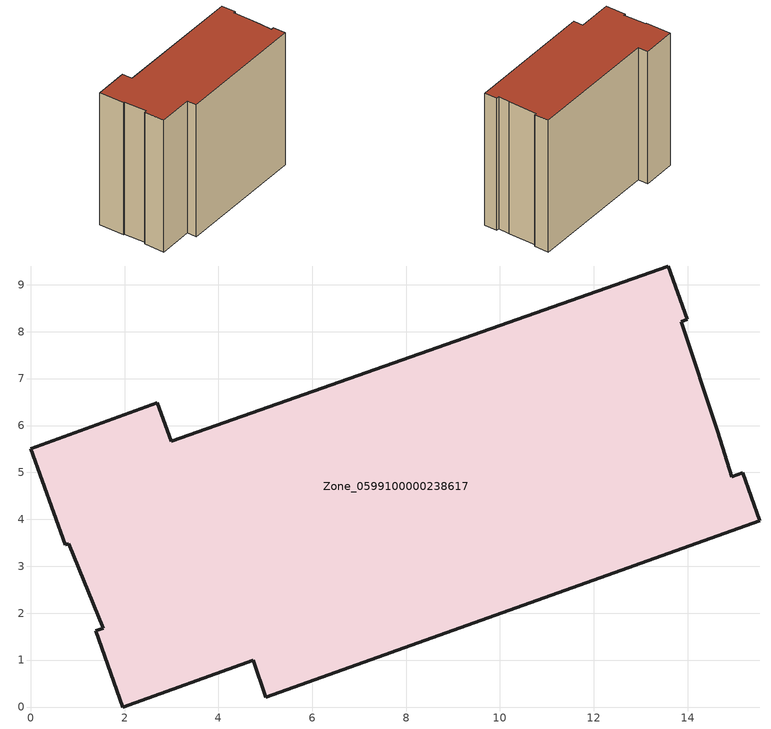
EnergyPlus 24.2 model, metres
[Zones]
Zone_0599100000238617
 floor ground (C_G): 5.01,0.21 4.75,1 1.96,0 1.38,1.62 1.54,1.68 0.81,3.48 0.73,3.46 0,5.51 2.69,6.48 3,5.66 13.59,9.4 14,8.26 13.86,8.21 14.64,5.87 14.94,4.91 15.17,4.99 15.54,3.96 z0
 wall outside (C_F): 2.69,6.48 0,5.51 0.73,3.46 0.81,3.48 1.54,1.68 1.38,1.62 1.96,0 4.75,1 5.01,0.21 15.54,3.96 15.17,4.99 14.94,4.91 14.64,5.87 13.86,8.21 14,8.26 13.59,9.4 3,5.66 2.69,6.48 z0:11.99
 roof outside (C_R): 4.75,1 5.01,0.21 15.54,3.96 15.17,4.99 14.94,4.91 14.64,5.87 13.86,8.21 14,8.26 13.59,9.4 3,5.66 2.69,6.48 0,5.51 0.73,3.46 0.81,3.48 1.54,1.68 1.38,1.62 1.96,0 z11.99
[BUILDING]
Pand.0599100000238617: North Axis=0; Terrain=City; Loads Convergence Tolerance Value=0.04; Temperature Convergence Tolerance Value=0.4; Solar Distribution=FullExterior; Maximum Number of Warmup Days=25; Minimum Number of Warmup Days=1
[Site:Location]
Rotterdam.The.Hague.AP_ZH_NLD Design_Conditions: Latitude=51.96; Longitude=4.45; Time Zone=1; Elevation=-4.5
[SITE:GROUNDTEMPERATURE:BUILDINGSURFACE]
18, 18, 18, 18, 18, 18, 18, 18, 18, 18, 18, 18
[MATERIAL] Thermal Absorptance=0.9; Solar Absorptance=0.7; Visible Absorptance=0.7
Name | Roughness | Thickness | Conductivity | Density | Specific Heat
G.TI.1946 | MediumSmooth | 0.15 | 1 | 540 | 1210
F.TI.1946 | Rough | 0.3 | 0.857143 | 1920 | 840
R.TI.1946 | MediumRough | 0.2 | 0.1 | 1500 | 1000
[CONSTRUCTION]
C_G: G.TI.1946
C_F: F.TI.1946
C_R: R.TI.1946
[ZONE]
Zone_0599100000238617: Type=1; Multiplier=1; Ceiling Height=Autocalculate; Volume=Autocalculate; Floor Area=autocalculate; Part of Total Floor Area=Yes
[ZONEINFILTRATION:DESIGNFLOWRATE]
Infil_Zone_0599100000238617: Zone or ZoneList or Space or SpaceList=Zone_0599100000238617; Schedule=AlwaysOn; Design Flow Rate Calculation Method=Flow/Area; Flow Rate per Floor Area=0.003; Constant Term Coefficient=1; Temperature Term Coefficient=0; Velocity Term Coefficient=0; Velocity Squared Term Coefficient=0
[HVACTEMPLATE:ZONE:IDEALLOADSAIRSYSTEM]
Zone_0599100000238617: Maximum Heating Supply Air Temperature=50; Minimum Cooling Supply Air Temperature=13; Maximum Heating Supply Air Humidity Ratio=0.0156; Minimum Cooling Supply Air Humidity Ratio=0.0077; Heating Limit=NoLimit; Cooling Limit=NoLimit; Dehumidification Control Type=ConstantSensibleHeatRatio; Cooling Sensible Heat Ratio=0.7; Dehumidification Setpoint=60; Humidification Control Type=None; Humidification Setpoint=30; Outdoor Air Method=None; Outdoor Air Flow Rate per Person=0.00944; Outdoor Air Flow Rate per Zone Floor Area=0; Outdoor Air Flow Rate per Zone=0; Demand Controlled Ventilation Type=None; Outdoor Air Economizer Type=NoEconomizer; Heat Recovery Type=None; Sensible Heat Recovery Effectiveness=0.7; Latent Heat Recovery Effectiveness=0.65
[ZONECONTROL:THERMOSTAT]
ThermostatControl_Zone_0599100000238617: Zone or ZoneList=Zone_0599100000238617; Control Type Schedule=DualSetpointControlType; Control 1=Thermostat_Zone_0599100000238617; Temperature Difference Between Cutout And Setpoint=0
[THERMOSTATSETPOINT:DUALSETPOINT]
Thermostat_Zone_0599100000238617: Heating Setpoint Temperature Schedule=HeatingSetpoint_Zone_0599100000238617; Cooling Setpoint Temperature Schedule=CoolingSetpoint_Zone_0599100000238617
[SCHEDULE:COMPACT]
HeatingSetpoint_Zone_0599100000238617: Through: 12/31, For: AllDays, Until: 24:00, 21
CoolingSetpoint_Zone_0599100000238617: Through: 12/31, For: AllDays, Until: 24:00, 24
DualSetpointControlType: Through: 12/31, For: AllDays, Until: 24:00, 4
AlwaysOn: Through: 12/31, For: AllDays, Until: 24:00, 1
